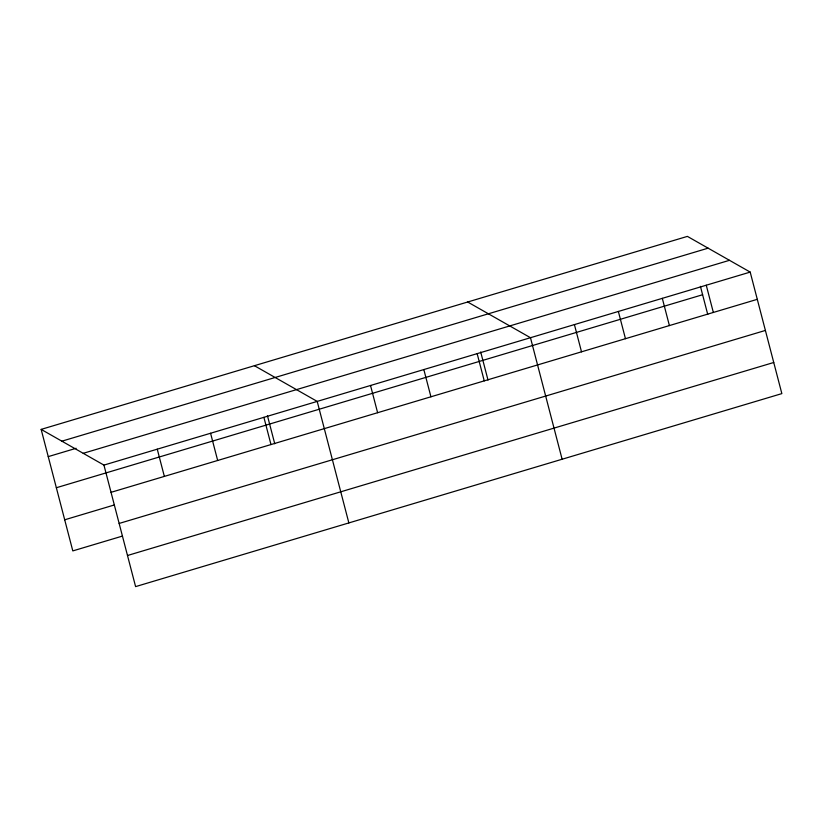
<?xml version="1.0" encoding="UTF-8"?>
<svg xmlns="http://www.w3.org/2000/svg" width="823" height="823" viewBox="0 0 823 823"><rect width="100%" height="100%" fill="white"/><g stroke="black" fill="none" stroke-linecap="round" stroke-linejoin="round"><path stroke-width="1.23" d="M41.15 429.39L687.4 236.386L750.195 272.094L781.85 393.61L135.6 586.614L103.945 465.098L41.15 429.39L72.805 550.906L122.483 536.071M61.869 441.179L708.13 248.165M48.248 456.621L76.117 448.298M83.226 453.319L729.476 260.315M103.945 465.098L750.195 272.094M56.345 487.741L702.605 294.737M111.033 492.329L757.294 299.325M64.698 519.797L114.376 504.952M119.14 523.449L765.4 330.435M127.493 555.504L773.743 362.49M467.68 302.01L530.475 337.718L562.119 459.234M254.41 365.7L317.205 401.408L348.859 522.924M706.257 285.221L713.346 312.452M700.424 286.353L707.739 314.458M662.309 298.338L669.397 325.579M618.361 311.464L625.459 338.695M574.413 324.591L581.511 351.822M480.694 351.977L488.018 380.082M477.155 353.643L484.253 380.874M423.835 369.558L430.933 396.799M370.525 385.483L377.613 412.714M267.434 415.666L274.748 443.772M263.895 417.333L270.983 444.564M210.575 433.258L217.673 460.489M157.255 449.173L164.353 476.414"/></g></svg>
